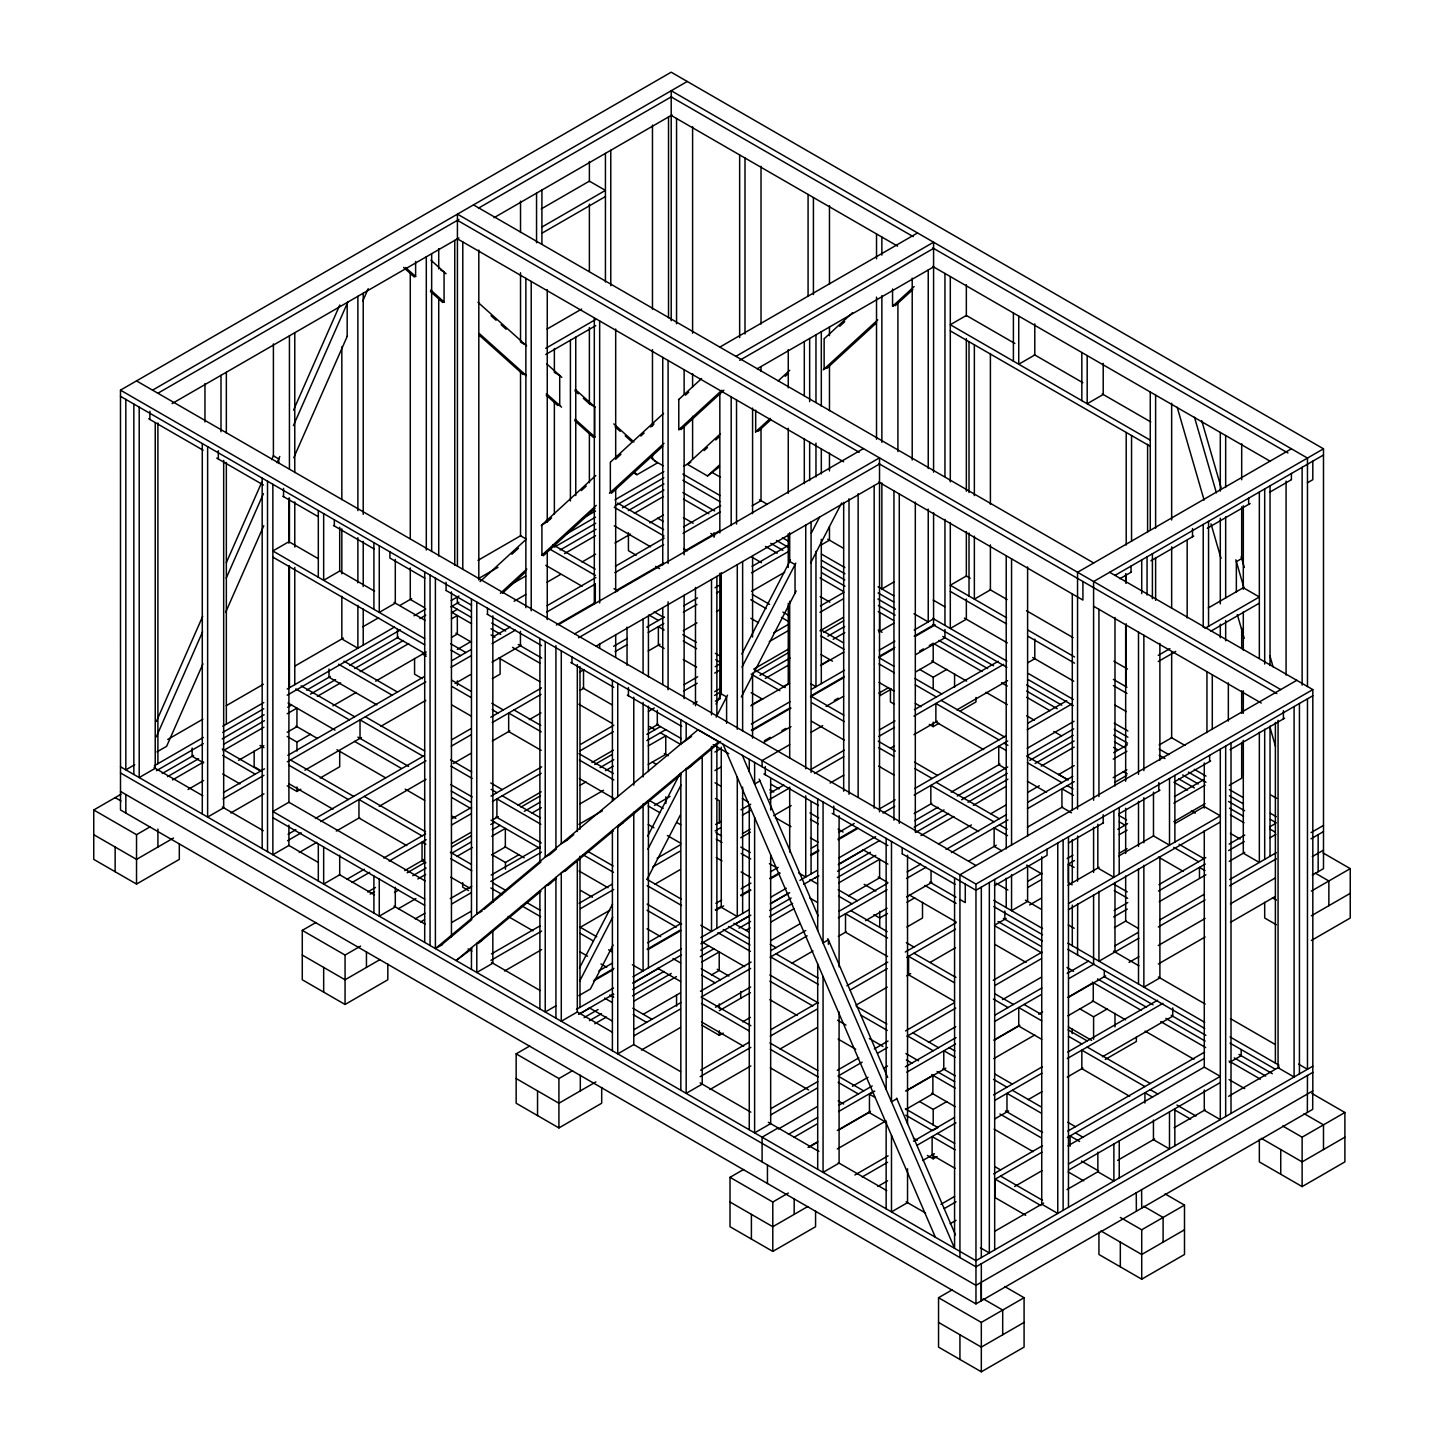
<?xml version="1.0" encoding="UTF-8"?>
<svg xmlns="http://www.w3.org/2000/svg" width="1444" height="1444" viewBox="0 0 1444 1444"><rect width="100%" height="100%" fill="white"/><g stroke="black" fill="none" stroke-linecap="round" stroke-linejoin="round"><path stroke-width="1.5" d="M156.403 721.422L202.701 616.299M226.311 562.709L261.725 482.314M271.707 459.643L273.53 455.528M293.511 410.168L339.809 305.045M156.295 736.891L202.611 631.75M226.221 578.16L263.44 493.649M277.067 462.73L279.793 456.539M293.403 425.619L347.896 301.94M202.954 663.843L166.638 746.295L156.927 751.891M225.643 612.31L263.783 525.724M293.764 457.694L347.336 336.091M362.769 301.038L368.22 288.674M579.459 968.094L612.563 904.088M647.724 836.076L679.781 774.074M715.971 704.058L721.152 694.059M741.837 654.06L790.446 560.055M579.64 981.18L612.725 917.175M647.905 849.162L680.99 785.157M716.152 717.145L727.523 695.142M741.999 667.146L795.788 563.142M811.293 533.125L819.578 517.132M613.104 945.026L590.361 989.032L578.863 995.656M647.237 879.017L680.341 815.012M741.35 696.983L796.167 590.975M810.644 562.979L841.672 502.963M480.076 581.589L526.356 539.172M541.247 525.526L595.794 475.527M610.668 461.899L663.554 413.399M678.445 399.771L701.585 378.563M511.88 554.261L518.486 548.197M546.59 522.439L551.554 517.891M581.3 490.617L586.264 486.087M616.01 458.813L620.974 454.264M640.811 436.07L644.114 433.038M650.721 426.991L654.024 423.958M685.431 395.169L688.734 392.136M500.346 593.303L526.807 569.062M541.681 555.417L596.228 505.418M609.458 493.288L664.005 443.29M678.879 429.662L721.856 390.259M502.404 593.249L525.544 572.023M543.251 555.796L594.964 508.396M611.498 493.234L662.724 446.268M680.918 429.59L723.895 390.205M720.303 433.94L687.254 464.246L707.524 475.96L719.473 466.809M778.154 380.909L789.724 370.314M824.434 338.492L852.538 312.734M704.167 450.564L707.47 447.532M715.737 439.951L719.04 436.918M785.157 376.306L788.46 373.274M839.704 326.308L844.668 321.759M707.524 475.96L719.094 465.347M755.447 432.009L770.338 418.381M823.224 369.881L877.771 319.882M892.645 306.254L914.142 286.544M758.353 431.16L770.717 419.843M826.798 368.437L876.508 322.86M895.226 305.695L912.879 289.522M691.532 736.458L680.828 744.021L680.828 719.834M440.745 945.495L471.845 919.575M483.939 909.503L540.94 861.978M549.586 854.794L556.481 849.036M566.86 840.39L573.755 834.632M471.845 948.816L456.123 960.549L718.733 741.674L697.975 729.743L435.402 948.582L435.402 578.141M478.144 943.564L540.94 891.219M547.854 885.461L556.5 878.259M565.127 871.057L613.501 830.751M617.743 827.213L680.882 774.598M687.506 769.074L720.628 741.476M1312.704 1090.834L1312.704 1109.353L975.964 1303.896L120.502 809.976L120.484 390.151L671.189 72.2L1323.498 448.813L1323.498 868.638L1312.307 875.1M152.559 390.151L687.254 81.478M158.407 392.948L458.921 219.452M478.433 208.189L671.622 96.64M172.071 403.58L458.921 237.971M494.047 217.683L672.074 114.906M541.265 208.911L589.387 181.132L605.433 190.391L541.915 227.051M541.915 233.224L605.433 196.565M547.041 329.052L581.679 309.052M545.76 348.311L595.794 319.413M545.76 354.484L595.794 325.586M719.834 347.101L917.554 232.953M735.862 356.361L933.582 242.213L933.582 472.188M739.743 360.296L933.582 248.386M757.197 368.762L933.582 266.905M167.739 739.472L202.864 719.184M226.275 705.665L263.349 684.275M294.576 666.244L343.365 638.086M362.877 626.804L378.49 617.797M399.952 605.397L411.666 598.646M478 560.344L520.941 535.562M546.301 520.905L550.2 518.649M545.471 522.854L541.915 524.912L541.915 555.2L547.258 552.113L547.258 619.584M134.743 764.706L125.827 769.851L125.827 399.41M633.447 472.657L637.003 474.715L657.399 462.946L650.684 456.936M154.346 765.735L203.297 737.469M222.773 726.224L263.783 702.542M287.212 689.023L394.519 627.057M414.049 615.794L425.745 609.025M478.433 578.611L497.945 567.348M581.86 518.901L595.524 511.014M615.036 499.75L663.807 471.592M156.457 770.681L203.297 743.642M222.809 732.379L263.783 708.715M287.212 695.196L400.385 629.855M419.897 618.592L425.745 615.198M451.124 600.56L458.921 596.047M566.247 534.099L595.524 517.187M615.036 505.923L663.807 477.765M683.68 466.304L690.81 462.188M179.309 843.657L179.309 859.379L136.53 884.071L93.752 859.379L93.752 809.976L120.989 794.272M162.197 773.551L193.568 755.447M222.286 738.877L264.126 714.708M306.651 690.16L330.351 676.478M349.538 665.395L398.526 637.111M450.907 606.877L458.903 602.256M554.334 547.15L595.704 523.269M622.472 507.819L663.915 483.902M167.54 776.637L198.55 758.75M223.531 744.31L264.451 720.7M287.699 707.271L291.598 705.033M310.46 694.131L335.586 679.619M354.773 668.554L403.381 640.486M451.539 612.689L457.333 609.332M560.128 549.983L596.029 529.262M628.339 510.616L663.915 490.058M172.504 779.959L203.604 761.999M223.062 750.772L263.891 727.198M287.212 713.733L296.941 708.12L296.941 726.639L287.212 732.252M317.355 696.333L340.676 682.868M360.116 671.64L408.724 643.573M451.503 618.88L457.333 615.505L457.333 634.024L451.503 637.4M510.219 584.964L525.742 576.012M564.532 553.612L595.56 535.706M634.349 513.306L663.446 496.519M188.063 789.489L203.604 780.518M238.603 760.32L263.891 745.718M332.896 705.863L356.235 692.398M375.675 681.171L426.233 651.984M514.1 601.264L525.742 594.531M547.077 582.221L560.651 574.387M581.986 562.059L595.56 554.225M614.963 543.034L630.468 534.063M649.872 522.872L663.446 515.039M93.752 809.976L136.53 834.686L150.14 826.816M287.212 736.458L296.941 742.072L310.55 734.22M457.333 649.457L470.943 641.605M223.513 792.485L264.469 768.84M287.861 755.338L424.319 676.55M451.611 660.792L471.105 649.529M492.548 637.165L510.111 627.021M547.15 605.65L595.885 577.51M615.379 566.247L664.114 538.107M683.608 526.861L720.646 505.472M223.026 798.947L263.963 775.302M287.356 761.8L425.763 681.893M451.106 667.254L470.618 656.009M492.061 643.627L515.454 630.107M546.644 612.112L595.379 583.972M614.873 572.708L663.608 544.568M683.102 533.323L720.141 511.934M173.479 838.043L136.53 859.379L93.752 834.686M752.125 505.815L761.024 500.671L761.024 428.724L755.681 431.81L755.681 410.168M230.823 812.972L263.963 793.839M304.901 770.193L361.433 737.559M380.927 726.296L425.763 700.412M455.022 683.535L470.618 674.529M492.061 662.146L521.302 645.251M556.391 624.999L595.379 602.491M616.823 590.109L663.608 563.088M685.052 550.706L720.141 530.453M558.611 624.584L863.476 448.561M287.212 785.843L296.941 791.456L300.821 789.218M320.261 777.991L339.701 766.764L339.701 751.061M492.332 678.644L500.111 674.168L500.111 658.446M574.64 633.844L879.522 457.82L879.522 811.871M578.521 637.779L879.522 463.993M596.011 646.208L879.522 482.513M288.06 834.253L295.858 829.74M315.352 818.495L424.536 755.465M451.828 739.707L471.322 728.444M490.816 717.181L541.5 687.922M613.628 646.28L627.274 638.392M646.768 627.147L664.312 617.021M683.806 605.758L697.47 597.888M715.015 587.744L718.913 585.506M752.053 566.373L789.092 544.984M287.555 840.715L301.2 832.827M320.694 821.582L425.98 760.789M451.322 746.169L470.816 734.906M492.26 722.523L540.995 694.383M579.983 671.875L583.881 669.619M615.072 651.623L626.768 644.872M648.23 632.49L663.825 623.483M683.319 612.22L696.965 604.35M716.459 593.087L720.357 590.831M751.548 572.835L788.586 551.446M820.553 545.327L829.47 540.182L829.47 526.789M299.251 852.483L316.796 842.339M336.29 831.094L359.682 817.593M379.194 806.33L425.98 779.309M453.272 763.551L470.816 753.425M492.26 741.043L509.804 730.917M529.298 719.672L540.995 712.903M579.983 690.394L583.881 688.156M648.23 651.009L659.926 644.259M683.319 630.739L696.965 622.869M716.459 611.606L720.357 609.368M751.548 591.354L784.688 572.221M346.759 879.378L364.303 869.252M383.797 858.007L425.619 833.856M452.026 818.604L471.52 807.358M491.014 796.095L541.699 766.836M580.687 744.328L613.844 725.195M684.023 684.673L697.669 676.785M715.213 666.659L719.112 664.402M773.695 632.887L789.29 623.88M820.481 605.884L843.874 592.365M352.101 882.464L369.646 872.338M389.14 861.093L426.179 839.704M451.521 825.066L471.015 813.82M492.458 801.438L541.193 773.298M580.199 750.79L613.339 731.657M648.428 711.387L654.276 708.011M683.517 691.134L697.163 683.247M714.708 673.121L720.556 669.745M769.291 641.605L788.785 630.342M819.975 612.346L843.386 598.827M894.341 581.751L881.869 588.953L881.869 482.928M367.697 891.995L375.494 887.482M404.735 870.606L424.229 859.342M451.521 843.585L471.015 832.34M492.458 819.957L498.306 816.582M517.8 805.319L541.193 791.817M591.896 762.558L613.339 750.176M648.428 729.906L658.175 724.292M693.264 704.022L697.163 701.766M714.708 691.64L720.556 688.265M753.696 669.132L788.785 648.879M819.975 630.866L843.386 617.364M387.822 964.051L387.822 979.772L345.062 1004.464L302.283 979.772L302.283 930.369L315.893 922.517M370.224 894.107L374.483 891.652M407.172 872.79L424.879 862.555M451.882 846.96L471.394 835.697M490.761 824.506L494.66 822.268M520.905 807.124L540.579 795.752M594.693 764.508L612.292 754.364M646.876 734.382L660.413 726.567M714.581 695.43L720.43 692.055M755.501 671.803L789.417 652.092M823.712 632.418L843.711 620.739M412.785 875.714L426.124 868.006M451.394 853.422L470.924 842.141M492.223 829.849L500.003 825.354M524.316 811.329L540.128 802.178M600.054 767.594L613.736 759.688M646.804 740.61L665.756 729.671M715.34 701.152L719.924 698.517M759.959 675.395L790.085 658.013M827.827 636.208L844.65 626.497M394.537 892.428L398.418 890.19M417.857 878.963L425.637 874.468M456.737 856.509L472.296 847.52M491.736 836.293L505.346 828.441L505.346 846.96L491.736 854.83M531.591 813.297L541.319 807.683M580.199 785.229L586.029 781.854M605.487 770.627L613.249 766.15M648.248 745.934L665.756 735.844L665.756 754.364L648.248 764.454M765.302 678.481L788.568 665.052M833.188 639.295L844.812 632.58M398.418 908.709L415.908 898.601M580.199 803.748L603.538 790.283M751.728 704.852L761.421 699.257M782.756 686.929L788.568 683.572M821.546 664.529L829.307 660.052M750.844 705.809L789.615 683.427M820.625 665.522L843.892 652.092M878.782 631.949L894.287 622.996M302.283 930.369L345.062 955.062L360.603 946.091M491.844 854.595L505.454 862.465L519.064 854.595M751.367 724.022L790.139 701.64M811.474 689.329L844.415 670.305M879.306 650.161L894.829 641.208M914.196 630.017L933.582 618.826M415.186 918.889L424.933 913.276M450.275 898.637L471.719 886.255M491.213 875.01L539.966 846.87M578.954 824.343L602.347 810.842M751.367 730.195L790.139 707.813M811.474 695.503L844.415 676.478M879.306 656.334L894.829 647.381M914.196 636.19L933.582 624.999L933.582 512.801M420.529 921.994L424.428 919.738M451.719 903.98L471.231 892.717M490.725 881.472L541.41 852.195M691.532 765.735L686.171 768.822L686.171 1093.361L702.217 1084.101L702.217 756.999M714.906 752.035L720.755 748.642M751.963 730.646L790.951 708.138M810.445 696.874L843.585 677.741M894.269 648.482L878.674 657.489L893.926 666.334M915.713 636.1L935.207 624.837M566.626 840.588L561.283 843.675L561.283 650.811M548.81 854.974L545.236 857.032L545.236 641.551M380.061 959.556L345.062 979.772L302.283 955.062M764.454 740.718L770.284 737.342M781.908 730.628L785.789 728.39M834.289 700.394L838.152 698.156M919.611 651.136L923.492 648.897M929.322 645.522L933.203 643.284L933.203 661.821L915.749 671.893M623.086 822.773L617.743 825.86L617.743 1053.849L633.772 1044.59L680.611 1071.629M451.719 922.499L471.231 911.236M654.475 805.445L670.07 796.438M714.906 770.554L720.755 767.179M763.659 742.415L790.951 726.657M826.04 706.387L843.585 696.261M915.713 654.619L944.954 637.743L944.954 629.494M482.152 910.983L476.791 914.07L476.791 602.04M1291.423 448.813L1077.549 572.293L1077.549 809.037M566.626 869.829L561.283 872.916L561.283 1021.251L577.311 1011.991L577.311 860.841M437.189 947.553L442.532 944.466M789.669 744.671L762.089 760.573L762.107 766.764M811.005 732.361L822.647 725.646M878.891 693.174L888.583 687.561M550.579 883.187L545.236 886.273L545.236 1011.991L555.922 1005.818M536.572 893.89L540.453 891.652M891.399 689.041L879.721 695.773L879.721 691.279M1323.498 448.813L1093.595 581.553L1093.595 800.247M919.593 669.384L933.203 677.254L946.813 669.384M482.152 940.224L476.791 943.311L476.791 972.48L492.837 963.22L492.837 931.633M1114.985 575.38L1323.498 454.986M759.959 780.933L754.616 784.02L754.616 762.432M1119.84 578.737L1131.518 572.004M1150.958 560.777L1193.719 536.085M1207.328 528.233L1250.107 503.541M1269.547 492.314L1290.936 479.968M491.429 953.906L540.164 925.766M579.152 903.258L612.292 884.125M657.128 858.241L680.521 844.722M715.628 824.47L721.477 821.094M740.971 809.831L750.718 804.218M770.212 792.955L783.857 785.085M811.149 769.327L844.289 750.176M879.378 729.924L894.973 720.917M914.467 709.672L998.309 661.262M1307.47 482.765L1312.813 479.679L1312.813 461.159M490.924 960.368L541.608 931.109M580.596 908.601L613.736 889.468M652.742 866.96L680.034 851.202M715.123 830.932L720.971 827.556M742.415 815.174L750.212 810.68M769.706 799.416L789.2 788.171M814.542 773.533L843.783 756.656M878.873 736.386L894.468 727.379M913.962 716.134L1003.652 664.348M1027.659 662.832L1034.788 658.717L1034.788 639.114M504.57 971.018L541.608 949.629M580.596 927.12L609.837 910.243M654.692 884.342L680.034 869.721M742.415 833.693L750.212 829.199M773.605 815.698L791.15 805.553M830.138 783.045L843.783 775.175M890.569 748.154L894.468 745.898M913.962 734.653L937.373 721.152M956.867 709.888L1007.551 680.629M740.718 837.773L750.429 832.159M929.304 724.401L933.203 726.639L939.033 723.263M960.422 710.917L975.964 701.946L975.964 697.452M1208.303 607.924L1243.302 587.726L1259.349 596.986L1204.91 628.411M598.845 970.909L612.509 963.04M647.598 942.77L680.738 923.637M715.827 903.384L721.675 900.009M741.169 888.746L750.916 883.114M770.41 871.869L778.208 867.357M811.347 848.224L817.196 844.848M838.639 832.466L854.234 823.459M879.577 808.839L895.19 799.832M914.684 788.568L1006.306 735.664M1027.749 723.282L1066.737 700.773M594.459 979.628L613.953 968.364M647.092 949.231L680.232 930.098M715.322 909.846L721.17 906.471M740.664 895.208L750.411 889.576M769.905 878.331L779.652 872.699M810.842 854.686L818.64 850.191M838.152 838.928L857.646 827.683M882.988 813.044L894.684 806.293M914.178 795.03L1007.75 741.007M1027.244 729.761L1072.08 703.86M593.556 980.999L612.978 969.79M647.923 949.611L680.936 930.55M715.899 910.37L723.661 905.893M741.133 895.803L750.844 890.19M770.266 878.981L779.977 873.385M811.041 855.444L818.82 850.949M838.224 839.74L857.646 828.531M1158.25 655.359L1169.911 648.627M1158.25 661.533L1175.741 651.424M1210.74 631.227L1259.349 603.159M914.178 813.55L931.723 803.424M951.217 792.178L999.952 764.038M1027.244 748.281L1074.029 721.26M576.427 1009.41L613.483 988.021M632.905 976.812L681.442 948.78M700.863 937.571L749.418 909.539M770.771 897.211L786.312 888.24M799.904 880.389L817.376 870.299M838.729 857.971L875.624 836.672M578.521 1014.374L613.483 994.194M632.905 982.985L681.442 954.953M700.863 943.744L749.418 915.713M770.771 903.384L788.243 893.294M803.785 884.324L817.376 876.472M838.729 864.144L879.522 840.607M580.687 1013.381L590.416 1007.768M609.855 996.54L613.736 994.302M633.194 983.075L658.464 968.473M735.267 924.142L750.808 915.153M770.248 903.926L789.706 892.699M814.976 878.114L818.856 875.876M838.314 864.649L863.584 850.047M914.648 820.697L937.914 807.268M957.3 796.059L1007.731 766.944M1027.135 755.753L1073.686 728.877M601.697 1087.531L601.697 1103.234L558.918 1127.926L516.158 1103.234L516.158 1053.849L529.767 1045.997M584.098 1017.587L598.051 1009.536M632.707 989.519L663.951 971.487M700.755 950.242L708.535 945.748M739.003 928.149L750.591 921.452M769.778 910.388L791.168 898.024M837.556 871.255L870.407 852.285M914.16 827.141L944.033 809.904M961.578 799.777L1007.262 773.388M1029.789 760.392L1073.199 735.321M589.441 1020.673L601.462 1013.742M632.472 995.837L671.225 973.455M700.268 956.686L713.877 948.834M745.952 930.315L750.14 927.896M769.471 916.741L792.648 903.348M837.339 877.555L875.75 855.371M915.622 832.466L948.6 813.423M967.985 802.232L1007.858 779.237M1035.131 763.479L1074.101 740.971M594.784 1023.76L606.444 1017.027M633.663 1001.306L676.442 976.613M701.73 962.029L719.22 951.921L719.22 970.44L711.441 974.935M770.735 922.174L794.074 908.709M838.784 882.88L879.613 859.306L879.613 877.826L848.512 895.785M920.965 835.553L953.942 816.51M973.328 805.319L1006.306 786.276M1041.214 766.114L1074.192 747.089M643.392 1014.211L680.341 992.894M770.735 940.694L799.904 923.853M938.419 844L971.397 824.957M990.783 813.766L1006.306 804.795M1027.641 792.485L1039.283 785.771M1058.669 774.562L1074.192 765.609M634.151 1029.554L680.936 1002.551M700.43 991.288L751.115 962.029M770.609 950.766L805.716 930.514M838.856 911.381L887.591 883.241M907.085 871.977L920.731 864.108M946.073 849.469L1006.504 814.578M1027.947 802.196L1072.802 776.312M1113.739 752.667L1127.385 744.797M516.158 1053.849L558.918 1078.542L572.528 1070.69M633.645 1036.016L680.431 1009.013M701.874 996.631L750.627 968.491M770.121 957.228L807.16 935.838M838.35 917.842L887.085 889.703M906.579 878.439L926.073 867.194M951.415 852.556L1007.948 819.921M1027.46 808.658L1074.246 781.637M1113.234 759.129L1126.88 751.259M1159.189 744.96L1171.662 737.758L1171.662 652.435M641.443 1050.041L680.431 1027.532M715.52 1007.262L750.627 987.01M791.565 963.365L813.008 950.982M838.35 936.362L846.148 931.849M865.642 920.604L887.085 908.222M906.579 896.959L931.921 882.338M968.96 860.949L996.252 845.191M1027.46 827.177L1062.549 806.925M1113.234 777.648L1126.88 769.778M595.867 1081.917L558.918 1103.234L516.158 1078.542M719.329 1010.638L750.429 992.678M887.5 913.529L879.721 918.023L873.891 914.666M906.94 902.301L914.72 897.825M1114.985 782.197L1126.645 775.464M1296.766 680.323L959.935 874.811L959.935 1257.58M120.484 390.151L975.964 884.071L1312.813 689.582L1312.813 1090.888L975.964 1285.359L120.502 791.456M701.82 1025.222L719.329 1035.33L723.209 1033.092M742.649 1021.865L750.429 1017.37M906.94 927.012L922.499 918.023L922.499 902.319M1312.813 695.755L975.964 890.244L120.484 396.324M994.483 885.732L1047.044 855.371L1047.081 849.18M1068.47 843.007L1103.523 822.773M1119.1 813.784L1159.983 790.175M1175.56 781.186L1210.613 760.952M1230.071 749.707L1284.6 718.228M700.647 1070.203L749.382 1042.063M770.825 1029.68L817.611 1002.659M846.852 985.783L887.789 962.137M905.334 952.011L956.018 922.752M1028.164 881.111L1041.81 873.223M1067.152 858.584L1073 855.209M1117.836 829.325L1127.583 823.694M1174.369 796.691L1203.61 779.796M700.141 1076.664L750.826 1047.387M770.32 1036.142L817.105 1009.121M850.245 989.988L887.284 968.599M906.778 957.354L955.531 929.214M1027.659 887.573L1041.304 879.685M1072.188 884.793L1068.361 882.591L1068.361 864.072L1074.444 860.552M1119.281 834.668L1127.078 830.156M1173.864 803.153L1205.072 785.139M1229.223 785.392L1241.696 778.19L1241.696 742.415M709.888 1089.552L750.826 1065.907M780.067 1049.03L817.105 1027.641M856.093 1005.132L887.284 987.118M906.778 975.873L910.677 973.617M930.189 962.372L955.531 947.733M994.519 925.225L1006.215 918.474M1029.608 904.955L1041.304 898.204M1119.281 853.187L1127.078 848.693M1173.864 821.672L1205.072 803.658M1068 885.262L1099.155 867.284M1118.613 856.039L1153.666 835.805M1175.073 823.441L1204.278 806.582L1220.306 815.842L1068.47 903.511M1068.47 909.684L1220.306 822.015M771.024 1108.577L817.809 1081.574M837.303 1070.311L858.747 1057.929M874.342 1048.922L888.006 1041.052M905.55 1030.926L954.285 1002.786M993.273 980.277L1042.008 952.137M1114.136 910.478L1127.782 902.608M1158.972 884.594L1205.776 857.592M1229.169 844.072L1244.764 835.065M770.518 1115.039L817.304 1088.036M838.765 1075.654L862.158 1062.152M877.753 1053.145L887.5 1047.514M906.994 1036.251L955.729 1008.111M994.717 985.602L1041.503 958.599M1113.649 916.94L1127.295 909.07M1158.485 891.056L1205.271 864.053M1228.664 850.534L1244.259 841.545M1269.601 826.907L1275.449 823.531M1114.497 927.571L1126.158 920.839M1159.207 901.742L1205.884 874.811M1229.205 861.346L1244.764 852.357M1270.034 837.773L1275.864 834.397M778.135 1127.926L762.089 1137.186L762.107 1161.897M778.316 1129.064L817.304 1106.555M852.411 1086.285L868.006 1077.296M883.602 1068.289L887.5 1066.033M928.438 1042.406L955.729 1026.648M1002.515 999.627L1041.503 977.119M788.388 1134.37L817.629 1117.476M839.072 1105.093L872.212 1085.96M905.37 1066.827L956.054 1037.568M995.042 1015.06L1041.828 988.039M1067.17 973.418L1088.614 961.036M1114.985 945.802L1138.323 932.337M1159.694 919.99L1204.422 894.179M1229.692 879.577L1276.352 852.646M1311.026 832.628L1323.498 825.427M793.731 1137.457L817.123 1123.937M838.567 1111.555L873.674 1091.303M906.814 1072.17L955.549 1044.03M994.537 1021.522L1041.323 994.501M1068.614 978.743L1093.956 964.123M1138.811 938.221L1098.938 961.235L1098.938 891.309M1158.305 926.976L1205.09 899.955M1229.692 885.75L1276.352 858.819M1311.026 838.802L1323.498 831.6M886.67 1122.674L869.45 1112.746L869.45 1094.227L874.793 1091.122M815.571 1210.993L815.571 1226.714L772.793 1251.406L730.014 1226.714L730.014 1177.329L743.624 1169.459M808.026 1147.348L817.773 1141.717M837.285 1130.453L870.443 1111.32M905.568 1091.032L932.878 1075.275L932.878 1093.794L905.568 1109.57M993.779 1040.113L1019.139 1025.457M1038.651 1014.193L1042.55 1011.955M1067.91 997.299L1093.27 982.66L1093.27 1001.179L1067.91 1015.836M809.326 1146.969L817.123 1142.475M838.567 1130.092L869.775 1112.079M906.814 1090.689L945.802 1068.181M994.537 1040.041L1019.879 1025.402M1068.614 997.262L1105.653 975.891M1129.064 962.372L1138.865 956.704M1158.305 945.495L1205.126 918.456M1230.432 903.854L1275.287 877.952M1312.307 856.581L1323.498 850.119M896.832 1098.74L891.489 1101.826L891.489 841.473M837.285 1148.991L886.056 1120.833M993.779 1058.632L1034.752 1034.969M1158.359 963.978L1205.126 936.976M1230.468 922.355L1275.287 896.471M730.014 1177.329L772.793 1202.022L788.352 1193.033M919.593 1101.555L933.203 1109.407L946.813 1101.555M1079.986 1008.941L1093.595 1016.811L1107.205 1008.941M1311.351 891.092L1350.248 868.638L1350.248 918.023L1311.351 940.477M854.902 1174.983L888.096 1155.814M913.492 1141.157L954.502 1117.476M993.562 1094.931L1042.388 1066.737M1067.784 1052.08L1157.619 1000.223M807.792 1206.516L772.793 1226.714L730.014 1202.022M1311.351 915.785L1350.248 893.331M862.194 1176.95L887.591 1162.294M916.886 1145.381L955.946 1122.818M995.006 1100.274L1041.882 1073.217M1067.26 1058.56L1162.961 1003.309M877.826 1186.445L887.591 1180.813M922.752 1160.507L934.467 1153.756M995.006 1118.793L1008.67 1110.905M1028.2 1099.624L1041.882 1091.736M1067.26 1077.08L1082.892 1068.055M1102.422 1056.773L1172.727 1016.197L1172.727 1007.948M927.355 1155.435L933.203 1158.81L937.084 1156.554M1105.256 1059.463L1136.374 1041.503L1136.374 1037.009M940.91 1204.35L954.592 1196.462M993.652 1173.9L1042.478 1145.724M1067.856 1131.067L1204.567 1052.134M944.304 1208.574L956.036 1201.805M995.096 1179.243L1041.954 1152.186M1067.351 1137.529L1204.061 1058.596M1068 1145.796L1204.278 1067.116L1220.306 1076.376L1068.47 1164.044M950.17 1223.7L956.036 1220.324M1014.627 1186.499L1041.954 1170.705M1229.44 1062.459L1241.172 1055.708L1241.172 1049.535M1068.47 1170.218L1220.306 1082.549M994.97 1231.172L1043.651 1203.069M1067.026 1189.585L1098.162 1171.589M1117.638 1160.362L1154.64 1138.991M1174.098 1127.764L1205.253 1109.768M1228.627 1096.285L1279.24 1067.044M1312.813 1066.195L975.964 1260.666L120.484 766.764M1312.813 1072.369L975.964 1266.839L120.484 772.937M1004.645 1286.496L1024.085 1297.705L1024.085 1347.108L981.324 1371.8L938.546 1347.108L938.546 1297.705L952.156 1289.853M938.546 1297.705L981.324 1322.415L1024.085 1297.705M1120.327 1217.454L1141.717 1229.801L1184.495 1205.108L1184.495 1254.493L1141.717 1279.185L1098.938 1254.493L1098.938 1232.039M1282.669 1125.977L1302.127 1137.186L1344.887 1112.494L1344.887 1161.897L1302.127 1186.589L1259.349 1161.897L1259.349 1139.442M1024.085 1322.415L981.324 1347.108L938.546 1322.415M1184.495 1229.801L1141.717 1254.493L1100.888 1230.92M1344.887 1137.204L1302.127 1161.897L1261.298 1138.323M671.207 96.91L913.222 236.635M932.734 247.899L1287.94 452.983M671.207 115.43L897.608 246.13M932.734 266.418L1270.377 461.358M1014.879 343.473L966.343 315.46L950.296 324.719L1150.272 440.167M1034.301 354.683L1082.838 382.714M1102.241 393.923L1150.778 421.937M950.296 330.893L1150.272 446.34M473.47 204.868L1093.686 562.961M1109.642 572.293L1312.813 689.582M1280.738 689.582L457.423 214.127L457.423 565.922M457.423 220.318L859.198 452.279M878.71 463.542L1276.839 693.517M457.423 238.838L843.603 461.791M878.71 482.061L1082.91 600.072L1082.91 581.553M1093.595 606.245L1261.244 703.029M440.492 269.902L444.066 271.959L444.066 301.976L438.723 298.89L438.723 555.958M970.224 578.232L966.343 575.994L950.296 585.253L1006.612 617.761M989.645 589.441L1007.118 599.531M1026.522 610.74L1073.127 637.652M1113.902 661.19L1127.475 669.023M415.619 261.49L415.619 276.508L410.276 273.421L410.276 538.738M1027.966 630.089L1074.553 656.984M1113.378 679.402L1126.97 687.254M524.082 344.159L520.526 342.102L520.526 272.754M950.296 591.426L1006.612 623.934M1027.966 636.262L1074.553 663.157M1113.378 685.575L1126.97 693.427M712.614 472.729L720.43 477.224M759.454 499.768L767.269 504.281M827.773 539.208L843.386 548.215M933.167 600.054L944.881 606.823M964.393 618.086L1007.334 642.869M1032.695 657.525L1073.686 681.189M1114.678 704.852L1126.374 711.603M1171.264 737.523L1184.928 745.411M1270.81 794.994L1276.658 798.37M525.869 375.205L520.526 372.119L520.526 535.796L525.869 538.883M682.922 474.101L719.996 495.509M821.492 554.099L844.902 567.618M878.096 586.787L893.71 595.794M932.734 618.339L1006.901 661.153M1028.363 673.536L1073.253 699.456M1114.245 723.119L1127.908 731.007M1159.135 749.039L1168.9 754.671M1194.26 769.327L1205.975 776.078M1229.404 789.597L1243.067 797.485M1270.377 813.261L1276.243 816.654M654.258 460.636L663.175 465.78M682.922 480.274L719.996 501.682M782.449 537.746L788.316 541.121M821.492 560.272L844.902 573.791M878.096 592.961L893.71 601.967M913.98 613.682L928.239 621.913L928.239 509.118M932.734 624.512L1006.901 667.327M1028.363 679.709L1073.253 705.629M1114.245 729.292L1127.908 737.18M1159.135 755.212L1164.983 758.587M1188.412 772.125L1205.975 782.251M1229.404 795.788L1243.067 803.676M1270.377 819.434L1276.243 822.827M1323.011 852.917L1350.248 868.638M776.511 540.489L788.568 547.438M821.365 566.373L844.776 579.892M877.916 599.025L895.479 609.169M942.788 636.479L993.49 665.756M1026.648 684.889L1061.737 705.159M1113.757 735.177L1127.547 743.155M1182.654 774.959L1198.249 783.966M1228.609 801.492L1244.547 810.698M1269.727 828.946L1275.232 832.123M682.922 492.621L714.618 510.923M770.789 543.359L782.865 550.326M821.564 572.654L844.993 586.192M878.421 605.505L895.136 615.144M938.889 640.396L987.642 668.554M1026.648 691.062L1057.243 708.733M1114.407 741.729L1124.732 747.703M1178.755 778.894L1194.35 787.901M1229.458 808.171L1243.483 816.257M683.427 499.101L708.823 513.739M765.446 546.446L777.161 553.196M820.12 577.997L843.549 591.535M878.223 611.552L893.637 620.451M933.654 643.555L982.119 671.532M1001.504 682.723L1007.316 686.081M1026.702 697.271L1049.95 710.701M1113.541 747.414L1117.439 749.671M1173.9 782.251L1187.528 790.121M1230.36 814.849L1243.988 822.719M1315.249 873.133L1328.859 880.984L1328.859 905.677M683.427 517.62L693.192 523.251M710.773 533.396L714.672 535.652M751.764 557.077L761.529 562.709M820.12 596.516L829.885 602.166M878.223 630.071L882.085 632.31M931.723 660.955L966.614 681.099M985.999 692.29L1007.316 704.6M1026.702 715.791L1034.446 720.267M1053.831 731.458L1061.575 735.935M1123.27 771.547L1127.168 773.803M1191.408 810.896L1195.307 813.134M1230.36 833.368L1240.089 839M657.598 518.125L663.428 521.501M617.671 503.108L663.554 529.605M914.954 678.481L941.723 693.932M614.241 507.295L663.951 535.995M683.517 548.539L687.344 550.742M820.625 629.638L843.567 642.887M879.017 663.915L894.305 672.742M915.334 684.871L936.38 697.019M941.217 700.394L1004.302 736.819M752.342 594.441L769.562 604.368M782.937 612.112L788.677 615.415M821.004 636.028L843.946 649.277M998.959 739.906L935.874 703.481L935.874 722L983.671 749.598M1058.596 774.345L1068.325 779.959M1272.471 897.825L1276.352 900.063M1004.085 743.118L1007.912 745.321M1027.027 756.367L1067.188 779.543M1179.098 844.289L1203.953 858.638M750.826 599.729L766.114 608.574M781.421 617.4L789.056 621.804M1006.396 750.627L998.743 746.205L998.743 764.724L1006.396 769.147M1027.424 762.757L1061.845 782.63M1067.296 785.662L1073.018 788.966M1118.919 815.463L1126.555 819.885M1173.755 847.375L1198.61 861.725M614.241 525.815L650.558 546.789M879.017 682.434L894.305 691.261M915.334 703.409L921.073 706.712M1204.964 870.57L1199.459 867.393L1199.459 877.681M1073.415 795.373L1061.936 788.749L1061.936 807.268L1071.502 812.792M1119.299 821.853L1125.038 825.174M821.004 654.547L832.484 661.172M750.826 618.267L758.479 622.671M636.208 555.182L628.429 550.687L628.429 532.728M655.648 566.391L659.547 568.647M894.305 704.185L890.425 701.946L890.425 688.481M1276.352 924.756L1264.691 918.023L1264.691 902.319M1027.424 781.294L1046.539 792.323M1158.449 857.068L1183.304 871.418M810.607 683.644L815.968 686.73L815.968 551.391M553.052 544.821L595.127 569.116M811.293 696.387L843.783 715.141M549.622 549.027L595.506 575.506M614.007 588.665L617.833 590.867M654.168 611.841L663.717 617.364M754.634 669.944L785.211 687.597M811.672 702.777L844.18 721.549M878.205 741.187L895.406 751.133M914.539 762.161L937.481 775.41M648.807 614.927L658.374 620.451M682.832 634.566L696.225 642.291M715.34 653.338L719.166 655.54M751.187 674.131L779.868 690.683M878.602 747.595L893.89 756.421M914.918 768.569L932.12 778.496M1113.847 884.161L1127.241 891.887M936.181 782.323L999.284 818.748M664.114 629.927L658.374 626.624L658.374 645.143L664.114 648.446M683.229 640.974L696.604 648.699M715.737 659.727L719.545 661.948M1068.361 864.072L1074.101 867.375M1114.245 890.551L1127.62 898.276M999.501 824.795L1007.136 829.217M993.941 821.835L930.839 785.41L930.839 803.929L978.635 831.527M545.796 565.326L582.131 586.3M811.672 721.314L844.18 740.068M1007.533 835.607L994.14 827.881L994.14 846.401L1001.793 850.823M751.187 692.651L762.667 699.275M878.602 766.114L893.89 774.941M683.229 659.493L696.604 667.218M1138.161 928.311L1125.67 921.11L1125.67 876.003M1026.648 865.173L1041.936 873.999M136.512 380.891L975.964 865.534M996.161 883.259L1007.876 890.009M1025.42 900.153L1041.034 909.16M1068.325 924.918L1074.192 928.293M1113.541 951.145L1138.883 965.783M1158.377 977.028L1205.162 1004.031M1230.487 1018.67L1275.323 1044.553M1298.553 1064.138L1307.47 1069.282L1307.47 698.842M993.779 900.406L1042.55 928.546M1067.892 943.185L1204.711 1022.298M1230.053 1036.936L1278.951 1065.167M148.696 418.796L203.153 450.221M216.762 458.091L263.458 485.04M282.898 496.267L317.915 516.483M333.474 525.472L374.321 549.045M424.879 578.25L389.88 558.034L389.952 551.897M446.286 590.596L471.574 605.198M487.133 614.187L541.59 645.63M570.813 662.489L613.718 687.272M627.364 695.142L681.73 726.404M713.174 744.689L728.787 753.696M763.894 773.966L818.495 805.499M832.159 813.387L887.861 845.552M902.356 853.909L955.025 884.324M993.779 906.579L1042.55 934.719M1067.892 949.358L1204.711 1028.471M1230.053 1043.11L1274.89 1068.993M1311.838 1093.415L1344.887 1112.494M470.997 611.047L457.333 603.159L457.333 596.986M491.754 623.032L505.635 631.046M771.186 784.363L779.11 788.929M1003.381 918.42L1042.388 940.928M1104.191 976.613L1153.016 1004.807M1171.228 1015.331L1205.884 1035.33M1238.988 1054.445L1272.308 1073.668M451.99 606.245L471.484 617.509M490.996 628.772L500.743 634.403M518.288 644.529L541.699 658.049M656.497 724.328L681.351 738.66M769.869 789.778L773.767 792.016M809.958 812.918L818.622 817.918M838.116 829.181L843.097 832.051M929.774 882.103L955.91 897.175M959.935 899.504L965.278 902.59L965.278 884.071M998.039 921.507L1041.214 946.434M1097.512 978.924L1146.536 1007.244M1165.886 1018.417L1205.144 1041.07M1234.259 1057.892L1265.702 1076.051M451.99 612.418L471.52 623.7M491.05 634.963L494.949 637.219M512.53 647.363L539.857 663.157M582.816 687.958L612.202 704.925M649.71 726.567L655.053 729.671M660.413 732.758L679.889 744.003M810.463 819.38L818.261 823.892M863.007 849.722L887.898 864.09M924.9 885.443L956.036 903.439M994.97 925.911L1041.702 952.896M1067.008 967.498L1073.578 971.289M1092.35 982.137L1141.193 1010.331M1160.723 1021.612L1205.668 1047.55M1229.097 1061.087L1260.359 1079.137M1304.058 1113.631L1323.498 1124.84L1323.498 1149.55M424.536 607.671L410.276 599.441L410.276 567.961M455.889 633.194L471.52 642.219M498.848 657.995L539.857 681.676M578.9 704.221L612.094 723.39M664.312 753.515L668.193 755.772M714.979 782.774L720.827 786.15M742.252 798.532L748.1 801.907M775.392 817.647L790.969 826.654M810.463 837.899L818.261 842.412M878.169 876.995L887.898 882.609M909.323 894.973L956.036 921.958M994.97 944.43L1026.124 962.426M1092.35 1000.656L1125.562 1019.825M1145.092 1031.106L1193.935 1059.3M1229.097 1079.607L1244.728 1088.632M318.095 558.575L288.908 541.717L272.862 550.976L424.698 638.645M339.52 570.94L374.556 591.174M394.031 602.419L425.168 620.397M450.6 643.717L465.889 652.544M652.255 761.999L656.136 764.237M715.43 798.478L719.329 800.716L719.329 823.17M864.18 884.342L875.84 891.092M450.979 650.125L460.546 655.63M272.862 557.149L424.698 644.818M838.152 889.703L857.267 900.731M426.124 654.294L397.461 637.743L397.461 629.494M422.334 653.952L426.233 656.208M1068.325 1026.901L1091.646 1040.384M798.604 872.916L805.734 877.031L805.734 795.824M809.867 879.54L817.521 883.963M838.549 896.092L851.924 903.818M514.01 709.961L540.778 725.429M1024.085 1004.464L1041.286 1014.392M1068.055 1029.843L1087.17 1040.889M451.701 680.16L470.816 691.207M491.844 703.336L503.324 709.961M541.175 731.819L508.667 713.047L508.667 731.585L541.175 750.338M579.008 753.678L613.429 773.533M715.899 832.701L721.621 836.004M740.754 847.05L750.302 852.556M769.417 863.602L777.071 868.024M850.859 910.622L887.176 931.597M906.309 942.625L913.944 947.047M995.06 993.869L1013.399 1004.464M1041.684 1020.8L1018.742 1007.551L1018.742 1026.07L1041.684 1039.319M1068.452 1036.251L1081.827 1043.976M1087.188 1047.062L1150.272 1083.487M452.08 686.568L471.213 697.596M492.242 709.744L497.981 713.047M579.405 760.067L613.826 779.941M649.746 800.68L663.139 808.405M716.278 839.09L722.018 842.412M741.133 853.44L750.699 858.963M887.573 937.986L845.516 913.709L845.516 932.228L887.573 956.506M913.944 953.221L956 977.498M993.382 999.086L1008.056 1007.551M1144.93 1086.574L1081.827 1050.149L1081.827 1068.668L1129.623 1096.267M1150.272 1089.66L1157.889 1094.047M1176.932 1105.057L1195.993 1116.05M809.867 898.06L817.521 902.482M648.23 805.987L659.709 812.611M676.911 822.538L680.738 824.741M954.484 982.786L908.601 956.307L908.601 974.826L954.484 1001.324M1152.547 1097.133L1144.93 1092.747L1144.93 1103.035M1175.398 1110.346L1190.632 1119.136M422.334 678.644L414.572 674.168L414.572 658.446M452.08 705.087L471.213 716.116M579.405 778.587L613.826 798.46M716.278 857.61L722.018 860.931M741.133 871.959L750.699 877.483M648.23 824.506L653.97 827.809M667.345 835.534L680.738 843.26M343.925 661.153L397.461 692.055M338.582 664.24L392.1 695.142M376.812 704.834L329.015 677.254L329.015 669.023M450.636 759.815L471.665 771.944M490.779 782.991L502.241 789.615M733.949 923.384L749.237 932.21M770.266 944.34L776.006 947.661M949.123 1047.604L954.863 1050.925M995.006 1074.101L1012.226 1084.047M365.368 716.765L424.644 750.97M451.015 766.204L472.044 778.352M491.177 789.381L496.898 792.702M502.241 795.788L540.489 817.864M646.768 879.216L681.189 899.089M728.588 926.47L749.616 938.6M776.006 953.834L818.062 978.111M912.879 1032.857L938.546 1047.676M955.26 1057.315L943.78 1050.69L943.78 1069.228M993.49 1079.39L1006.865 1087.133M1012.334 1090.274L1040.998 1106.826M1067.766 1122.277L1075.419 1126.699M301.146 685.846L354.683 716.765M423.11 756.277L360.025 719.852L360.025 738.371M540.868 824.253L496.898 798.875L496.898 817.394M588.286 851.635L613.14 865.985M647.165 885.623L681.568 905.496M723.245 929.557L750.014 945.008M770.663 956.921L818.459 984.519M856.292 1006.36L886.887 1024.031M907.536 1035.944L933.203 1050.763M1041.395 1113.234L1006.973 1093.361L1006.973 1111.88M1075.419 1132.872L1083.036 1137.276M295.803 688.932L349.34 719.852M582.943 854.722L613.519 872.375M717.903 932.644L750.411 951.397M860.516 1014.97L887.284 1030.42M1079.589 1141.464L1070.076 1135.959L1070.076 1146.247M700.827 925.243L711.513 931.416L711.513 746.44M1165.055 1193.881L1184.495 1205.108M450.672 784.525L472.152 796.926M942.86 1068.686L955.26 1075.852M357.895 737.144L408.598 766.403M451.196 791.005L470.997 802.431M496.104 816.925L541.211 842.971M647.165 904.143L681.622 924.034M769.887 975.007L818.604 1003.129M905.893 1053.524L918.528 1060.817M937.102 1071.538L954.683 1081.682M1005.439 1110.996L1042.532 1132.421M288.024 702.975L334.99 730.086M354.502 741.35L401.306 768.37M452.008 797.648L471.502 808.911M491.014 820.156L539.767 848.314M579.116 871.021L608.014 887.717M647.02 910.243L676.279 927.12M701.622 941.759L744.671 966.614M769.887 981.162L812.792 1005.945M837.574 1020.24L845.949 1025.078M869.342 1038.597L882.988 1046.467M906.399 1059.986L912.247 1063.362M931.741 1074.625L955.134 1088.126M999.952 1113.992L1040.871 1137.619M1081.502 1161.084L1098.649 1170.976M1143.666 1206.227L1163.106 1217.454L1163.106 1242.147M296.002 726.097L317.445 738.48M336.939 749.743L385.692 777.883M405.204 789.146L424.698 800.409M452.008 816.167L455.907 818.423M504.66 846.563L524.172 857.826M580.723 890.479L592.419 897.229M647.02 928.763L660.684 936.633M717.235 969.285L728.931 976.054M769.887 999.699L797.178 1015.457M838.134 1039.102L855.696 1049.228M931.741 1093.144L955.134 1106.646M994.104 1129.154L1033.092 1151.644M1068.163 1171.896L1083.758 1180.903M701.279 968.725L720.394 979.754M672.994 958.563L680.629 962.986M701.658 975.115L715.051 982.841M364.303 796.402L425.493 831.726M905.388 1108.793L937.896 1127.565L932.553 1130.652L905.785 1115.183M657.688 968.256L680.629 981.505M290.515 759.977L353.618 796.402M422.045 835.914L358.96 799.489L358.96 818.008L406.757 845.606M450.329 852.249L471.376 864.378M579.567 926.849L596.769 936.795M701.152 997.046L750.862 1025.745M838.025 1076.069L863.692 1090.888M869.45 1094.227L875.19 1097.53M937.481 1133.486L954.683 1143.431M994.826 1166.608L1000.566 1169.911M259.992 745.447L263.891 747.685M288.999 765.266L348.257 799.489M425.872 844.289L422.045 842.087L422.045 860.606L425.872 862.808M450.727 858.638L471.755 870.786M492.404 882.699L505.779 890.425M526.807 902.572L540.2 910.298M579.965 933.257L593.34 940.983M608.628 949.809L612.455 952.011M701.531 1003.454L749.328 1031.034M769.977 1042.965L817.773 1070.564M838.17 1082.332L858.35 1093.974M955.062 1149.821L932.12 1136.572L932.12 1155.092L955.062 1168.34M1000.566 1176.084L1042.478 1200.289M632.382 964.754L643.085 970.928L643.085 804.001M490.87 888.006L502.35 894.612M521.464 905.659L540.579 916.687M770.356 1049.355L818.152 1076.953M1040.925 1205.578L995.223 1179.17L995.223 1197.69L1025.691 1215.288M913.42 1138.125L917.247 1140.327M288.999 783.785L332.968 809.182M450.727 877.158L469.841 888.204M579.965 951.776L587.6 956.199M600.993 963.924L606.715 967.227M701.531 1021.973L743.606 1046.25M838.17 1100.851L843.675 1104.028M261.942 771.258L254.162 766.764L254.162 751.061M468.524 890.533L462.676 887.157L462.676 882.663M222.34 749.021L260.57 771.096M508.089 916.453L532.944 930.802M770.356 1067.874L808.604 1089.949M222.737 755.411L255.227 774.183M425.168 880.93L288.908 802.25L272.862 811.51L424.698 899.179M609.891 994.988L613.718 997.19M632.833 1008.237L651.966 1019.284M203.604 762.901L192.142 756.277L192.142 748.046M222.737 773.93L239.939 783.857M604.549 998.075L612.202 1002.497M633.23 1014.627L646.605 1022.37M272.862 817.683L424.698 905.352M589.26 1007.768L612.202 1021.016M154.075 767.63L202.828 795.77M222.322 807.034L263.277 830.679M288.638 845.318L317.879 862.212M339.34 874.595L374.447 894.865M393.941 906.11L425.15 924.142M468.055 948.907L471.953 951.163M491.447 962.408L540.2 990.566M577.257 1011.955L612.364 1032.225M700.123 1082.892L750.826 1112.169M768.37 1122.295L818.874 1151.446M838.26 1162.655L886.76 1190.632M906.146 1201.841L925.55 1213.032M980.422 1247.815L989.339 1252.959L989.339 882.519M115.141 797.629L120.989 801.005M983.256 1298.842L1002.696 1310.069L1002.696 1334.761M430.998 260.263L446.088 273.782M477.964 302.301L526.591 345.838M546.716 363.852L561.806 377.371M575.217 389.375L595.343 407.388M613.79 423.904L633.916 441.936M491.05 315.731L496.086 320.225M501.122 324.738L506.158 329.25M574.911 390.801L578.268 393.797M583.286 398.309L590 404.302M615.144 426.828L620.18 431.341M625.216 435.835L631.912 441.846M405.583 267.519L415.655 276.526M430.745 290.045L444.156 302.049M479.372 333.582L526.338 375.62M546.446 393.634L561.554 407.154M574.965 419.157L595.09 437.189M633.663 471.719L637.003 474.715M403.598 267.447L414.284 277.013M430.42 291.471L442.73 302.482M479.065 335.008L523.197 374.519M546.139 395.06L557.871 405.565M574.64 420.583L593.394 437.37M759.201 779.146L818.08 915.857M827.881 938.654L887.663 1077.441M896.58 1098.162L955.477 1234.873M742.252 755.302L954.574 1248.32L954.574 877.898M723.011 744.202L935.351 1237.219M1201.715 420.637L1221.119 487.585M1241.154 556.698L1244.295 567.492M1269.962 656.045L1273.085 666.839M1194.495 417.244L1216.408 492.837M1235.811 559.785L1243.952 587.852M1177.203 407.262L1204.116 500.129M1211.011 523.883L1221.028 558.431M1237.309 614.584L1244.186 638.338M1269.854 726.892L1275.485 746.331M1318.155 834.686L1318.155 871.725M1307.47 686.514L1307.47 458.073L671.207 90.737L671.207 320.712M1307.47 1075.455L1307.361 1112.44M1302.127 467.333L1302.127 685.106M1302.127 1137.186L1302.127 1186.589M1299.438 703.481L1299.438 1073.921M1294.095 706.567L1294.095 1077.007L1278.066 1067.748L1278.066 720.339M1291.423 473.506L1291.423 479.679M1286.081 481.105L1286.081 675.106M1283.409 710.683L1283.409 718.913M1280.738 1149.55L1280.738 1174.243M1275.377 722.469L1275.377 1063.109M1270.034 485.852L1270.034 665.449M1270.034 726.079L1270.034 856.292M1264.691 488.938L1264.691 664.059M1264.691 729.166L1264.691 859.379M1259.349 492.025L1259.349 658.157M1259.349 732.252L1259.349 862.465L1243.302 853.205L1243.302 740.411M1248.645 498.198L1248.645 504.371M1243.302 505.797L1243.302 589.26M1243.302 611.823L1243.302 650.179M1243.302 690.773L1243.302 713.336M1241.696 443.777L1241.696 479.787M1241.696 506.79L1241.696 558.575L1236.353 561.662L1236.353 591.878M1241.696 628.357L1241.696 648.482M1241.696 690.972L1241.696 713.336M1231.01 742.992L1231.01 1113.432M1228.339 682.904L1228.339 721.079M1225.667 435.528L1225.667 487.422M1225.667 516.753L1225.667 597.96M1225.667 620.523L1225.667 640.811M1225.667 746.079L1225.667 1116.519M1220.306 432.442L1220.306 491.104M1220.306 518.179L1220.306 603.899M1220.306 624.205L1220.306 637.725M1220.306 749.165L1220.306 1119.605L1204.278 1110.346L1204.278 1090.039M1212.292 674.763L1212.292 728.913M1209.621 755.338L1209.621 761.511M1208.556 521.356L1208.556 626.317M1206.949 671.677L1206.949 732.595M1204.278 762.937L1204.278 808.062M1204.278 830.607L1204.278 1067.477M1203.213 524.443L1203.213 627.165M1192.509 528.558L1192.509 536.789M1187.167 540.345L1187.167 617.924M1174.874 775.41L1174.874 842.087M1174.838 1108.811L1174.838 1145.85M1171.662 403.237L1171.662 519.984M1171.662 546.915L1171.662 607.545M1169.514 778.496L1169.514 845.173L1153.485 835.914L1153.485 792.124M1169.496 1111.898L1169.496 1148.937L1153.449 1139.677L1153.449 1120.075M1159.893 643.392L1159.893 760.14M1159.893 856.671L1159.893 977.913L1143.865 987.173L1143.865 865.353M1158.828 782.612L1158.828 790.843M1155.615 395.096L1155.615 528.197M1155.615 557.528L1155.615 600.379M1152.402 553.774L1152.402 598.664M1150.272 392.01L1150.272 529.623M1147.601 444.283L1147.601 532.078M1147.059 556.861L1147.059 595.018M1143.865 635.252L1143.865 770.609M1143.865 797.684L1143.865 842.791M1141.717 559.947L1141.717 593.61M1141.608 1189.603L1141.717 1208.195M1141.717 1229.801L1141.717 1279.185M1138.504 632.165L1138.504 774.291M1138.504 801.366L1138.504 846.473M1138.504 869.035L1138.504 984.086M1136.266 1192.69L1136.374 1211.281M1131.554 435.546L1131.554 541.338M1131.031 566.12L1131.031 572.293M1126.212 432.46L1126.212 545.002M1126.212 574.261L1126.212 583.268M1126.212 623.79L1126.212 686.821M1125.67 573.719L1125.67 582.726M1125.67 625.595L1125.67 781.24M1125.67 808.315L1125.67 853.44M1120.327 1242.147L1120.327 1266.839M1119.208 807.539L1119.208 874.216M1119.244 1140.904L1119.244 1177.961M1114.985 617.472L1114.985 785.843M1114.985 882.392L1114.985 951.975M1114.985 1013.435L1114.985 1026.901M1113.884 1143.991L1113.884 1181.048L1097.855 1171.788L1097.855 1152.168M1113.866 810.625L1113.866 877.302L1097.819 868.043L1097.819 824.253M1104.299 970.494L1104.299 976.667M1103.216 363.365L1103.216 394.483L1087.188 403.742L1087.188 355.585M1103.18 814.741L1103.18 822.972M1098.938 609.332L1098.938 796.565M1093.595 827.322L1093.595 872.429M1093.595 894.991L1093.595 964.321M1093.595 1016.811L1093.595 1039.265M1081.827 352.498L1081.827 400.656M1077.657 836.04L1077.549 881.219M1077.657 903.709L1077.549 955.062M1072.296 593.827L1072.296 810.391M1072.296 839.704L1072.296 882.573M1072.296 905.135L1072.296 945.73M1072.206 1029.157L1072.206 1033.651M1068.47 836.834L1068.47 1207.274M1063.127 839.921L1063.127 1210.361M1057.766 843.007L1057.766 1213.447L1041.738 1204.188L1041.738 856.779M1034.788 323.853L1034.788 354.971L1018.742 364.231L1018.742 316.074M1027.605 566.896L1027.605 836.311M1027.605 865.479L1027.605 901.417L1011.558 910.677L1011.558 874.577M1013.399 312.987L1013.399 361.144M1011.558 558.756L1011.558 845.245M1006.215 555.669L1006.215 848.928M1006.215 878.259L1006.215 907.59M1004.844 911.02L1004.844 919.268M994.681 879.432L994.681 1249.872M990.404 353.527L990.404 504.353M990.404 544.857L990.404 589.892L974.357 599.152L974.357 536.121M981.324 887.157L981.324 1257.58M981.324 1263.753L981.324 1300.809L981.216 1282.218M981.324 1322.415L981.324 1371.8M975.964 884.071L975.964 1303.896M974.357 344.791L974.357 495.599M969.014 341.705L969.014 492.512M969.014 533.035L969.014 596.065M966.343 284.703L966.343 316.128M966.343 338.582L966.343 491.249M966.343 531.663L966.343 576.553M966.343 599.007L966.343 619.205L950.296 628.465L950.296 522.457M959.935 1334.761L959.935 1359.454M954.574 673.879L954.574 687.344M950.296 276.562L950.296 481.845M944.954 273.476L944.954 476.502M944.954 519.371L944.954 625.378M933.203 677.254L933.203 688.481M933.203 722.144L933.203 726.639M933.203 1109.407L933.203 1125.129M933.203 1154.316L933.203 1158.81M931.055 870.479L931.055 882.826M928.239 269.992L928.239 468.506M915.316 502.079L915.316 832.087M912.211 278.132L912.211 459.986M907.536 855.245L907.536 1123.685M907.536 1168.792L907.536 1202.635L891.489 1211.895L891.489 1135.381M902.193 847.646L902.193 853.819M899.287 493.938L899.287 823.279M897.915 451.593L897.915 303.24L892.554 306.327L892.554 289.017M893.944 490.852L893.944 820.192M886.147 838.368L886.147 1089.408M886.147 1122.981L886.147 1208.809M881.869 237.051L881.869 255.101M881.869 295.695L881.869 442.333M879.721 612.418L879.721 630.938M879.721 911.29L879.721 927.012M876.526 233.964L876.526 258.783M876.526 297.121L876.526 439.247M874.162 485.599L874.162 808.189M858.133 493.74L858.133 796.835M849.018 498.758L849.018 794.272M843.675 502.44L843.675 791.186M839.09 815.716L839.09 966.866M839.09 1011.991L839.09 1163.124L823.062 1172.384L823.062 976.487M833.748 806.059L833.748 814.308M829.47 205.626L829.47 284.125M829.47 326.723L829.47 335.694M829.47 410.656L829.47 365.982L824.127 369.068L824.127 338.78M829.47 453.091L829.47 470.961M828.405 944.304L828.405 939.827L823.062 942.914L823.062 801.943M821.311 331.741L821.311 406.179M821.311 449.048L821.311 473.849M821.311 539.28L821.311 683.644M817.701 798.857L817.701 930.514M817.701 964.069L817.701 1169.297M815.968 334.827L815.968 402.497M815.968 443.109L815.968 476.935M813.423 197.539L813.423 294.54M811.077 522.024L811.077 772.432M811.077 801.763L811.077 873.945M809.651 338.474L809.651 401.631M809.651 442.243L809.651 480.581M808.08 194.453L808.08 295.966M805.734 525.111L805.734 768.749M804.308 341.56L804.308 395.692M804.308 438.561L804.308 483.668M795.03 593.159L795.03 564.586L789.688 561.499L789.688 532.728M794.182 1198.646L794.182 1214.368M789.688 601.264L789.688 758.028M789.688 787.142L789.688 852.086M788.262 349.683L788.262 387.858M788.262 428.272L788.262 493.379M788.262 533.793L788.262 567.456M788.262 603.375L788.262 684.203M772.793 1202.022L772.793 1251.406M770.663 778.46L770.663 810.048M770.663 855.173L770.663 1123.612L754.616 1132.872L754.616 817.575M767.45 1164.983L767.45 1183.502M765.302 766.547L765.302 774.796M761.024 166.295L761.024 324.052M761.024 366.884L761.024 371.379M752.577 408.111L752.577 513.631M752.577 556.283L752.577 637.093M752.577 673.03L752.577 738.137M751.403 1214.368L751.403 1239.06M749.274 759.345L749.274 771.601M749.274 805.156L749.274 1129.786M744.996 158.028L744.996 333.979M742.631 561.536L742.631 730.736M742.631 787.124L742.631 913.456M740.718 991.559L740.718 998.291M739.653 154.941L739.653 337.661M737.288 564.64L737.288 729.31M737.288 776.673L737.288 916.543L721.26 907.283L721.26 747.234M736.53 399.97L736.53 524.046M731.187 396.883L731.187 525.472M726.603 723.336L726.603 696.947L721.26 693.86L721.26 572.745M719.834 393.689L719.834 532.89M719.834 573.304L719.834 699.022M719.329 1003.905L719.329 1008.381M719.329 1030.835L719.329 1035.33M716.874 576.427L716.874 716.278M716.874 745.609L716.874 928.33M713.986 532.728L713.986 537.222M711.513 579.513L711.513 714.852M695.485 587.437L695.485 705.755M692.597 126.657L692.597 333.203M692.597 373.599L692.597 387.082M692.597 416.269L692.597 458.921M686.171 722.921L686.171 739.545M684.131 370.007L684.131 394.176M684.131 554.767L684.131 426.648L678.788 429.734L678.788 399.447M684.131 595.217L684.131 698.607M680.828 773.262L680.828 1090.274M676.55 118.516L676.55 323.799M676.55 994.916L676.55 1006.143M668.518 116.964L668.518 317.734M668.085 360.458L668.085 563.485M668.085 601.823L668.085 689.817M665.864 796.799L665.864 803.532M662.742 357.372L662.742 564.911M662.742 607.762L662.742 684.474M657.309 710.376L657.309 724.78M652.471 125.105L652.471 309.197M652.471 349.61L652.471 425.944M652.471 455.113L652.471 459.607M648.428 615.938L648.428 676.839M648.428 706.17L648.428 771.583M648.428 800.915L648.428 967.841M643.085 619.025L643.085 673.157M643.085 702.488L643.085 776.926M633.772 697.181L633.772 785.157M633.772 812.232L633.772 1044.59M628.429 687.524L628.429 695.755M627.039 627.129L627.039 665.251M617.743 683.409L617.743 796.619M615.686 329.033L615.686 459.102M615.686 592.13L615.686 489.39L610.343 492.476L610.343 462.188M615.686 634.566L615.686 656.894M612.4 680.323L612.4 801.059M612.4 830.3L612.4 1050.763M610.776 150.302L610.776 285.641M605.433 153.389L605.433 281.977M599.657 320.947L599.657 602.924M599.657 643.537L599.657 648.031M595.289 584.026L595.289 602.545M594.314 317.861L594.314 604.35M589.387 161.493L589.387 181.691M589.387 204.109L589.387 271.418M589.387 327.499L589.387 403.76L594.729 406.847L594.729 436.864L589.387 433.778L589.387 482.693M583.52 669.836L583.52 688.355M580.308 1075.184L580.308 1090.888M579.983 666.731L579.983 829.145M579.983 856.22L579.983 1007.352M577.311 664.583L577.311 831.527M575.759 337.174L575.759 495.599M571.968 656.984L571.968 663.157M570.416 340.261L570.416 500.924M558.918 1078.542L558.918 1127.926M555.922 645.667L555.922 848.115M555.922 877.356L555.922 1018.164M554.37 348.437L554.37 372.408L559.712 375.494L559.712 405.511L554.37 402.425L554.37 513.974M547.258 289.702L547.258 521.826M541.915 190.066L541.915 244.198M539.894 638.465L539.894 861.49M539.894 890.731L539.894 1008.905M537.547 1090.888L537.547 1115.58M536.554 193.153L536.554 242.772M531.212 281.436L531.212 610.776M525.869 278.349L525.869 607.689M520.526 201.167L520.526 232.484M520.436 631.353L520.436 645.757M505.454 862.465L505.454 869.198M492.837 615.812L492.837 902.301M487.494 608.213L487.494 614.386M478.812 250.065L478.812 580.073M471.448 598.953L471.448 918.528M471.448 947.769L471.448 969.393M462.784 241.924L462.784 569.008M457.333 680.9L457.333 685.395M454.752 240.372L454.752 565.218M451.449 591.914L451.449 937.066M446.088 582.257L446.088 590.488M438.723 248.603L438.723 268.873M431.666 253.711L431.666 551.482M430.059 575.055L430.059 945.495M426.305 256.797L426.305 550.056M424.698 571.968L424.698 942.409M395.295 559.369L395.295 603.141L379.267 612.4L379.267 545.724M395.295 887.284L395.295 906.904L379.267 916.164L379.267 879.125M373.906 542.637L373.906 609.314M373.906 876.039L373.906 913.077M366.451 951.704L366.451 967.408M363.22 293.222L363.22 514.299M363.22 541.374L363.22 586.481M363.22 609.043L363.22 645.125M357.877 296.309L357.877 510.616M357.877 537.691L357.877 582.798M357.877 605.361L357.877 648.23L341.831 638.952L341.831 596.264M347.174 303.547L347.174 336.416M345.062 955.062L345.062 1004.464M341.831 346.813L341.831 499.624M341.831 528.847L341.831 573.791M339.701 527.259L339.701 571.048L323.655 580.308L323.655 513.631M339.701 855.191L339.701 874.793L323.655 884.053L323.655 847.014M334.34 519.804L334.34 525.977M323.673 967.408L323.673 992.118M318.312 510.544L318.312 577.221M318.312 843.928L318.312 880.966M296.941 742.072L296.941 751.061M296.941 786.98L296.941 791.456M294.775 332.734L294.775 472.603M294.775 501.916L294.775 547.041M294.775 567.348L294.775 684.655M289.432 335.82L289.432 468.921M289.432 498.234L289.432 541.103M289.432 565.922L289.432 687.741M288.908 498.072L288.908 543.197M288.908 565.741L288.908 802.611M288.908 825.174L288.908 845.48L272.862 854.74L272.862 484.3M283.547 488.415L283.547 496.646M278.746 463.289L278.746 458.921L273.403 455.835L273.403 343.871M267.519 481.213L267.519 851.653M262.176 478.126L262.176 848.567M226.347 372.245L226.347 433.146M226.347 462.477L226.347 724.166M223.676 460.419L223.676 807.81L207.629 817.069L207.629 446.647M221.004 375.332L221.004 431.738M218.333 450.763L218.333 458.993M204.958 383.599L204.958 421.919M202.286 443.561L202.286 813.983M157.901 423.038L157.901 763.677M157.919 829.073L157.919 847.032M155.23 423.164L155.23 768.298L139.202 777.558L139.202 407.136M149.887 411.251L149.887 419.482M136.53 834.686L136.53 884.071M133.841 404.049L133.841 774.471M125.845 794.543L125.845 813.062M115.141 847.032L115.141 871.725"/></g></svg>
